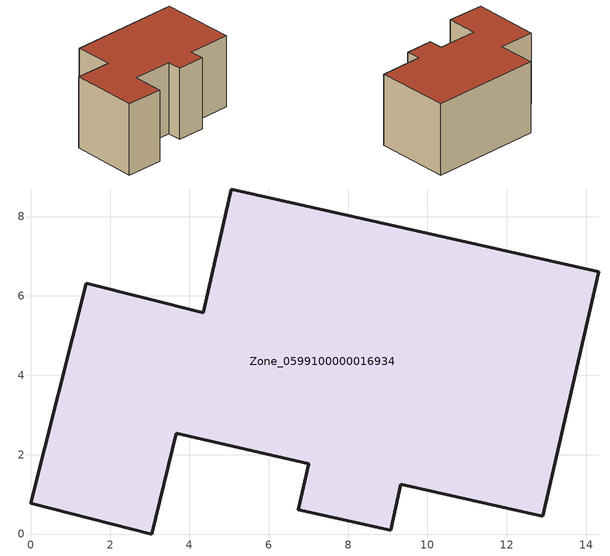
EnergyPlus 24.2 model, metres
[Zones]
Zone_0599100000016934
 floor ground (C_G): 3.67,2.53 3.05,0 0,0.77 1.4,6.32 4.35,5.57 5.06,8.69 14.32,6.6 12.91,0.44 9.33,1.25 9.07,0.09 6.75,0.61 7.01,1.77 z0
 wall outside (C_F): 3.05,0 3.67,2.53 7.01,1.77 6.75,0.61 9.07,0.09 9.33,1.25 12.91,0.44 14.32,6.6 5.06,8.69 4.35,5.57 1.4,6.32 0,0.77 3.05,0 z0:6.23
 roof outside (C_R): 9.33,1.25 12.91,0.44 14.32,6.6 5.06,8.69 4.35,5.57 1.4,6.32 0,0.77 3.05,0 3.67,2.53 7.01,1.77 6.75,0.61 9.07,0.09 z6.23
[BUILDING]
Pand.0599100000016934: North Axis=0; Terrain=City; Loads Convergence Tolerance Value=0.04; Temperature Convergence Tolerance Value=0.4; Solar Distribution=FullExterior; Maximum Number of Warmup Days=25; Minimum Number of Warmup Days=1
[Site:Location]
Rotterdam.The.Hague.AP_ZH_NLD Design_Conditions: Latitude=51.96; Longitude=4.45; Time Zone=1; Elevation=-4.5
[SITE:GROUNDTEMPERATURE:BUILDINGSURFACE]
18, 18, 18, 18, 18, 18, 18, 18, 18, 18, 18, 18
[MATERIAL] Thermal Absorptance=0.9; Solar Absorptance=0.7; Visible Absorptance=0.7
Name | Roughness | Thickness | Conductivity | Density | Specific Heat
G.D.1965 | MediumSmooth | 0.15 | 1 | 540 | 1210
F.D.1965 | Rough | 0.3 | 0.857143 | 1920 | 840
R.D.1965 | MediumRough | 0.2 | 0.08 | 1500 | 1000
[CONSTRUCTION]
C_G: G.D.1965
C_F: F.D.1965
C_R: R.D.1965
[ZONE]
Zone_0599100000016934: Type=1; Multiplier=1; Ceiling Height=Autocalculate; Volume=Autocalculate; Floor Area=autocalculate; Part of Total Floor Area=Yes
[ZONEINFILTRATION:DESIGNFLOWRATE]
Infil_Zone_0599100000016934: Zone or ZoneList or Space or SpaceList=Zone_0599100000016934; Schedule=AlwaysOn; Design Flow Rate Calculation Method=Flow/Area; Flow Rate per Floor Area=0.0042; Constant Term Coefficient=1; Temperature Term Coefficient=0; Velocity Term Coefficient=0; Velocity Squared Term Coefficient=0
[HVACTEMPLATE:ZONE:IDEALLOADSAIRSYSTEM]
Zone_0599100000016934: Maximum Heating Supply Air Temperature=50; Minimum Cooling Supply Air Temperature=13; Maximum Heating Supply Air Humidity Ratio=0.0156; Minimum Cooling Supply Air Humidity Ratio=0.0077; Heating Limit=NoLimit; Cooling Limit=NoLimit; Dehumidification Control Type=ConstantSensibleHeatRatio; Cooling Sensible Heat Ratio=0.7; Dehumidification Setpoint=60; Humidification Control Type=None; Humidification Setpoint=30; Outdoor Air Method=None; Outdoor Air Flow Rate per Person=0.00944; Outdoor Air Flow Rate per Zone Floor Area=0; Outdoor Air Flow Rate per Zone=0; Demand Controlled Ventilation Type=None; Outdoor Air Economizer Type=NoEconomizer; Heat Recovery Type=None; Sensible Heat Recovery Effectiveness=0.7; Latent Heat Recovery Effectiveness=0.65
[ZONECONTROL:THERMOSTAT]
ThermostatControl_Zone_0599100000016934: Zone or ZoneList=Zone_0599100000016934; Control Type Schedule=DualSetpointControlType; Control 1=Thermostat_Zone_0599100000016934; Temperature Difference Between Cutout And Setpoint=0
[THERMOSTATSETPOINT:DUALSETPOINT]
Thermostat_Zone_0599100000016934: Heating Setpoint Temperature Schedule=HeatingSetpoint_Zone_0599100000016934; Cooling Setpoint Temperature Schedule=CoolingSetpoint_Zone_0599100000016934
[SCHEDULE:COMPACT]
HeatingSetpoint_Zone_0599100000016934: Through: 12/31, For: AllDays, Until: 24:00, 21
CoolingSetpoint_Zone_0599100000016934: Through: 12/31, For: AllDays, Until: 24:00, 24
DualSetpointControlType: Through: 12/31, For: AllDays, Until: 24:00, 4
AlwaysOn: Through: 12/31, For: AllDays, Until: 24:00, 1
